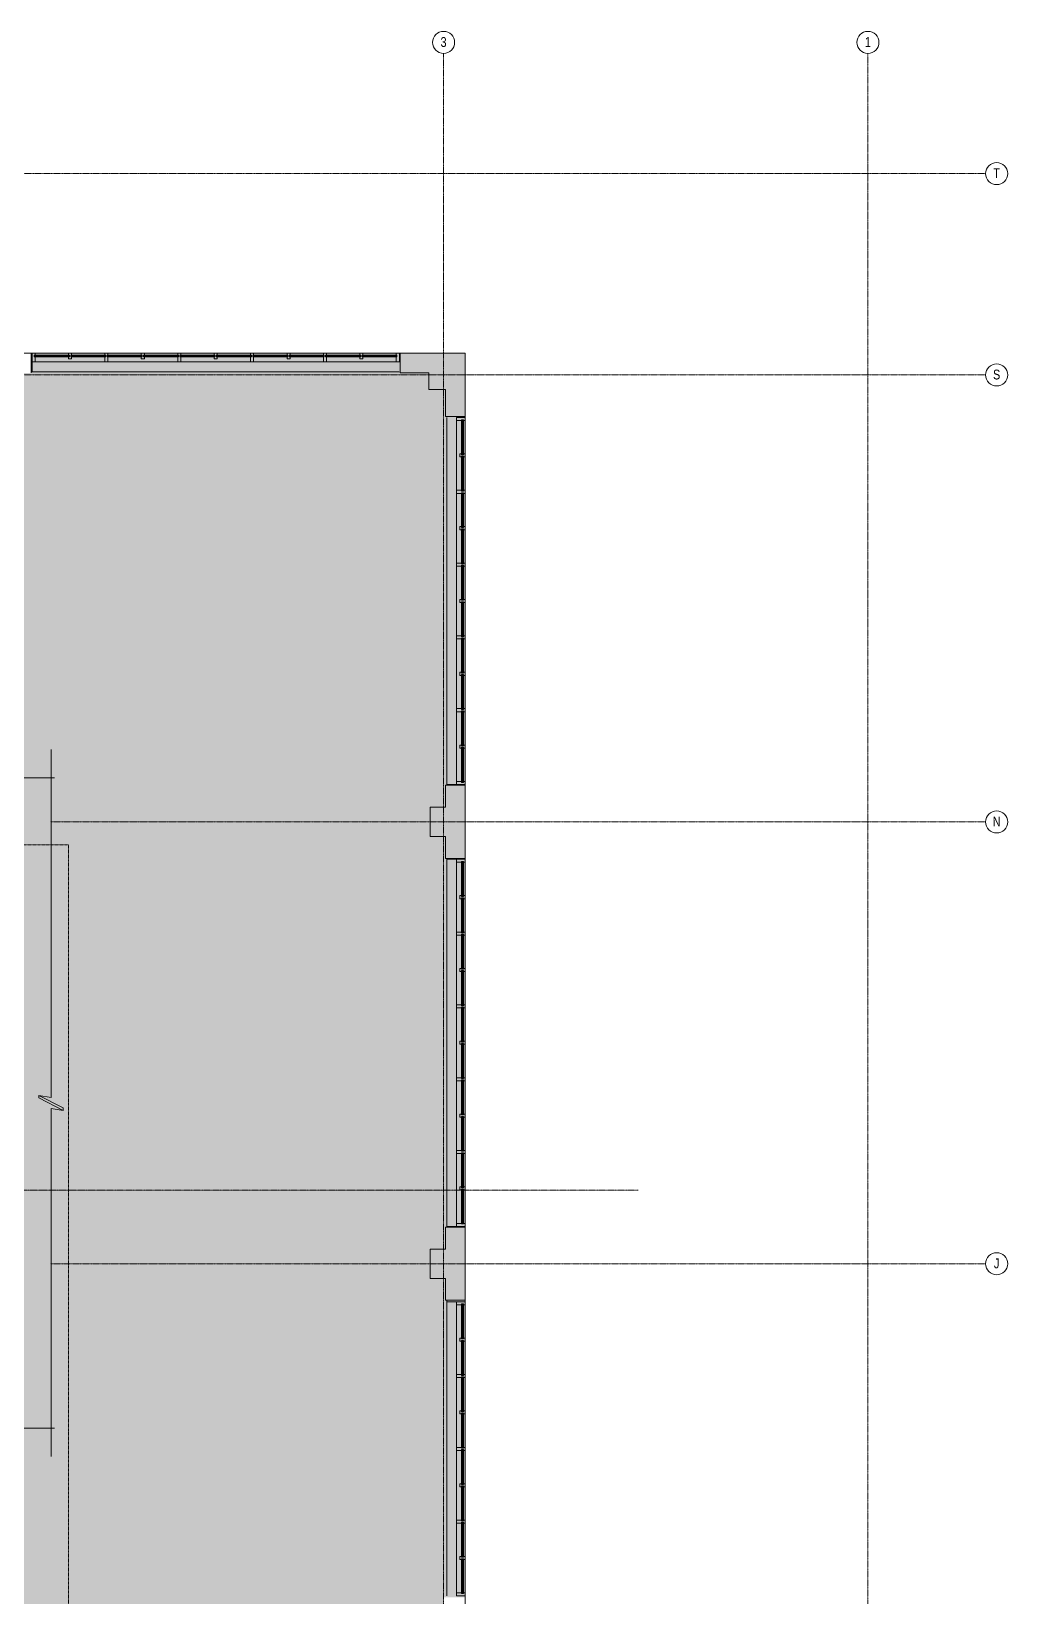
# Model space of a CAD drawing. Header units: inches. Extents: x -3744 to 107, y 238 to 2359.
# Drawn here: x -688 to 107, y 1084 to 2359 of the extents above; entities that cross this region are included whole.
import ezdxf

# ---------------------------------------------------------------- set-up
doc = ezdxf.new("R2010")
doc.units = ezdxf.units.IN
doc.header["$MEASUREMENT"] = 0
doc.linetypes.add('IMPORT-CENTER2 _2_', pattern=[1.125, 0.75, -0.125, 0.125, -0.125])
doc.linetypes.add('IMPORT-HIDDEN4 _2_', pattern=[0.09375, 0.0625, -0.03125])
for name, color, linetype, lineweight in [('A-ANNO-NOTE', 131, 'Continuous', 18), ('A-Bldg-Patt', 7, 'Continuous', 9), ('A-DETL-GENF', 92, 'Continuous', 9), ('A-DETL-THIN', 151, 'Continuous', 9), ('A-Glaz-Bldg', 7, 'Continuous', 9), ('A-Grid', 7, 'IMPORT-CENTER2 _2_', 9), ('A-Grid-Iden', 7, 'Continuous', 9), ('A-Wall-Bldg', 7, 'Continuous', 9), ('A-WALL-PATT', 111, 'Continuous', 18), ('core model_dwg', 8, 'Continuous', 9)]:
    doc.layers.add(name, color=color, linetype=linetype, lineweight=lineweight)
doc.styles.add('Arial', font='arial.ttf', dxfattribs={"width": 0.8, "height": 8})

# ---------------------------------------------------------------- blocks, each defined once
blk = doc.blocks.new('core model_dwg_1300 Eye - 5th Floor-6996771-Level 07 CONSTRUCTION')
at = {"layer": 'A-Bldg-Patt'}
for points in [[(-350.5, 2045.1), (-334.5, 2045.1), (-334.5, 2096.7), (-387.5, 2096.7), (-387.5, 2080.7), (-364.1, 2080.7), (-364.1, 2067.1), (-350.5, 2067.1)], [(-334.5, 1685.1), (-334.5, 1744.7), (-350.5, 1744.7), (-350.5, 1726.9), (-363.1, 1726.9), (-363.1, 1702.9), (-350.5, 1702.9), (-350.5, 1685.1), (-341.1, 1685.1)], [(-334.5, 1325.1), (-334.5, 1384.7), (-350.5, 1384.7), (-350.5, 1366.9), (-363.1, 1366.9), (-363.1, 1342.9), (-350.5, 1342.9), (-350.5, 1325.1), (-341.1, 1325.1)]]:
    blk.add_hatch(color=256, dxfattribs=at).paths.add_polyline_path(points, flags=0)
at = {"layer": 'A-Glaz-Bldg'}
for p, q in [((-388.2, 2096.7), (-687.3, 2096.7)), ((-685.5, 2094.8), (-656.9, 2094.8)), ((-685.5, 2094.1), (-656.9, 2094.1)), ((-627.2, 2094.8), (-655.8, 2094.8)), ((-627.2, 2094.1), (-655.8, 2094.1)), ((-626.2, 2094.8), (-597.6, 2094.8)), ((-626.2, 2094.1), (-597.6, 2094.1)), ((-567.9, 2094.8), (-596.5, 2094.8)), ((-567.9, 2094.1), (-596.5, 2094.1)), ((-538.3, 2094.8), (-566.8, 2094.8)), ((-538.3, 2094.1), (-566.8, 2094.1)), ((-508.6, 2094.8), (-537.2, 2094.8)), ((-508.6, 2094.1), (-537.2, 2094.1)), ((-479, 2094.8), (-507.6, 2094.8)), ((-479, 2094.1), (-507.6, 2094.1)), ((-449.5, 2094.8), (-477.8, 2094.8)), ((-449.5, 2094.1), (-477.8, 2094.1)), ((-419.6, 2094.8), (-448.2, 2094.8)), ((-419.6, 2094.1), (-448.2, 2094.1)), ((-390.1, 2094.8), (-418.5, 2094.8)), ((-390.1, 2094.1), (-418.5, 2094.1)), ((-388.2, 2081.7), (-687.3, 2081.7)), ((-390.6, 2089.7), (-684.8, 2089.7)), ((-349.5, 2044.5), (-349.5, 1745.3)), ((-341.5, 2042), (-341.5, 1747.8)), ((-337.1, 2042.5), (-337.1, 2014.1)), ((-336.3, 2042.5), (-336.3, 2014.1)), ((-334.5, 2044.5), (-334.5, 1745.3)), ((-337.1, 2013), (-337.1, 1984.4)), ((-336.3, 2013), (-336.3, 1984.4)), ((-337.1, 1983.1), (-337.1, 1954.8)), ((-336.3, 1983.1), (-336.3, 1954.8)), ((-337.1, 1953.7), (-337.1, 1925.1)), ((-336.3, 1953.7), (-336.3, 1925.1)), ((-337.1, 1924.1), (-337.1, 1895.5)), ((-336.3, 1924.1), (-336.3, 1895.5)), ((-337.1, 1894.3), (-337.1, 1865.8)), ((-336.3, 1894.3), (-336.3, 1865.8)), ((-337.1, 1864.7), (-337.1, 1836.1)), ((-336.3, 1864.7), (-336.3, 1836.1)), ((-337.1, 1806.4), (-337.1, 1835)), ((-336.3, 1806.4), (-336.3, 1835)), ((-337.1, 1805.4), (-337.1, 1776.8)), ((-336.3, 1805.4), (-336.3, 1776.8)), ((-337.1, 1747.1), (-337.1, 1775.7)), ((-336.3, 1747.1), (-336.3, 1775.7)), ((-349.5, 1385.3), (-349.5, 1684.5)), ((-334.5, 1385.3), (-334.5, 1684.5)), ((-341.5, 1387.8), (-341.5, 1682)), ((-337.1, 1682.7), (-337.1, 1654.1)), ((-336.3, 1682.7), (-336.3, 1654.1)), ((-337.1, 1624.4), (-337.1, 1653)), ((-336.3, 1624.4), (-336.3, 1653)), ((-337.1, 1623.4), (-337.1, 1594.8)), ((-336.3, 1623.4), (-336.3, 1594.8)), ((-337.1, 1565.1), (-337.1, 1593.7)), ((-336.3, 1565.1), (-336.3, 1593.7)), ((-337.1, 1535.5), (-337.1, 1564)), ((-336.3, 1535.5), (-336.3, 1564)), ((-337.1, 1505.7), (-337.1, 1534.3)), ((-336.3, 1505.7), (-336.3, 1534.3)), ((-337.1, 1476.1), (-337.1, 1504.7)), ((-336.3, 1476.1), (-336.3, 1504.7)), ((-337.1, 1446.7), (-337.1, 1475)), ((-336.3, 1446.7), (-336.3, 1475)), ((-337.1, 1416.8), (-337.1, 1445.4)), ((-336.3, 1416.8), (-336.3, 1445.4)), ((-337.1, 1387.3), (-337.1, 1415.7)), ((-336.3, 1387.3), (-336.3, 1415.7)), ((-349.5, 1084.2), (-349.5, 1324)), ((-341.5, 1086.7), (-341.5, 1321.5)), ((-337.1, 1322.2), (-337.1, 1293.6)), ((-336.3, 1322.2), (-336.3, 1293.6)), ((-334.5, 1084.2), (-334.5, 1324)), ((-337.1, 1263.9), (-337.1, 1292.5)), ((-336.3, 1263.9), (-336.3, 1292.5)), ((-337.1, 1234.3), (-337.1, 1262.8)), ((-336.3, 1234.3), (-336.3, 1262.8)), ((-337.1, 1204.6), (-337.1, 1233.2)), ((-336.3, 1204.6), (-336.3, 1233.2)), ((-337.1, 1175), (-337.1, 1203.6)), ((-336.3, 1175), (-336.3, 1203.6)), ((-337.1, 1145.5), (-337.1, 1173.9)), ((-336.3, 1145.5), (-336.3, 1173.9)), ((-337.1, 1115.7), (-337.1, 1144.3)), ((-336.3, 1115.7), (-336.3, 1144.3)), ((-337.1, 1086.2), (-337.1, 1114.5)), ((-336.3, 1086.2), (-336.3, 1114.5))]:
    blk.add_line(p, q, dxfattribs=at)
at = {"layer": 'A-Glaz-Bldg', "flags": 128}
for points in [[(-684.8, 2096.7), (-687.3, 2096.7), (-687.3, 2089.7), (-684.8, 2089.7), (-684.8, 2093.7)], [(-656.9, 2095.2), (-685.5, 2095.2), (-685.5, 2093.7), (-656.9, 2093.7)], [(-390.6, 2096.7), (-684.8, 2096.7), (-684.8, 2095.2)], [(-655.1, 2093.7), (-655.8, 2093.7), (-655.8, 2095.2), (-655.1, 2095.2), (-655.1, 2096.7), (-657.6, 2096.7), (-657.6, 2095.2), (-656.9, 2095.2), (-656.9, 2093.7), (-657.6, 2093.7), (-657.6, 2092.3), (-655.1, 2092.3), (-655.1, 2093.7)], [(-655.8, 2095.2), (-627.2, 2095.2), (-627.2, 2093.7), (-655.8, 2093.7)], [(-628, 2093.7), (-628, 2089.7), (-625.5, 2089.7), (-625.5, 2093.7), (-626.1, 2093.7), (-626.1, 2095.2), (-625.5, 2095.2), (-625.5, 2096.7), (-628, 2096.7), (-628, 2095.2)], [(-597.6, 2095.2), (-626.2, 2095.2), (-626.2, 2093.7), (-597.6, 2093.7)], [(-595.8, 2093.7), (-595.8, 2092.3), (-598.3, 2092.3), (-598.3, 2093.7), (-597.6, 2093.7), (-597.6, 2095.2), (-598.3, 2095.2), (-598.3, 2096.7), (-595.8, 2096.7), (-595.8, 2095.2), (-596.5, 2095.2), (-596.5, 2093.7), (-595.7, 2093.7)], [(-596.5, 2095.2), (-567.9, 2095.2), (-567.9, 2093.7), (-596.5, 2093.7)], [(-568.6, 2093.7), (-568.6, 2089.7), (-566.1, 2089.7), (-566.1, 2093.7), (-566.8, 2093.7), (-566.8, 2095.2), (-566.1, 2095.2), (-566.1, 2096.7), (-568.6, 2096.7), (-568.6, 2095.2)], [(-566.8, 2095.2), (-538.3, 2095.2), (-538.3, 2093.7), (-566.8, 2093.7)], [(-539, 2093.7), (-538.3, 2093.7), (-538.3, 2095.2), (-539, 2095.2), (-539, 2096.7), (-536.5, 2096.7), (-536.5, 2095.2), (-537.2, 2095.2), (-537.2, 2093.7), (-536.4, 2093.7)], [(-536.5, 2093.7), (-536.5, 2092.3), (-539, 2092.3), (-539, 2093.7)], [(-537.2, 2095.2), (-508.6, 2095.2), (-508.6, 2093.7), (-537.2, 2093.7)], [(-506.8, 2095.2), (-506.8, 2096.7), (-509.3, 2096.7), (-509.3, 2095.2)], [(-509.3, 2093.7), (-509.3, 2089.7), (-506.8, 2089.7), (-506.8, 2093.7)], [(-479.7, 2093.7), (-479, 2093.7), (-507.6, 2093.7), (-507.6, 2095.2), (-479, 2095.2), (-479, 2093.7)], [(-477.1, 2093.7), (-477.8, 2093.7), (-477.8, 2095.2), (-477.1, 2095.2), (-477.1, 2096.7), (-479.6, 2096.7), (-479.6, 2095.2), (-479, 2095.2)], [(-477.1, 2093.7), (-477.1, 2092.3), (-479.6, 2092.3), (-479.6, 2093.7)], [(-477.8, 2095.2), (-449.5, 2095.2), (-449.5, 2093.7), (-477.8, 2093.7)], [(-447.5, 2095.2), (-447.5, 2096.7), (-450, 2096.7), (-450, 2095.2)], [(-450, 2093.7), (-450, 2089.7), (-447.5, 2089.7), (-447.5, 2093.7)], [(-420.4, 2093.7), (-419.6, 2093.7), (-448.2, 2093.7), (-448.2, 2095.2), (-419.6, 2095.2), (-419.6, 2093.7)], [(-417.8, 2093.7), (-418.5, 2093.7), (-418.5, 2095.2), (-417.8, 2095.2), (-417.8, 2096.7), (-420.3, 2096.7), (-420.3, 2095.2), (-419.6, 2095.2)], [(-417.8, 2093.7), (-417.8, 2092.3), (-420.3, 2092.3), (-420.3, 2093.7)], [(-418.5, 2095.2), (-390.1, 2095.2), (-390.1, 2093.7), (-418.5, 2093.7)], [(-390.6, 2095.2), (-390.6, 2096.7), (-388.1, 2096.7), (-388.1, 2089.7), (-390.6, 2089.7), (-390.6, 2093.7)], [(-336, 2042), (-334.5, 2042), (-334.5, 2044.5), (-341.5, 2044.5), (-341.5, 2042), (-337.5, 2042)], [(-336, 2014.1), (-336, 2042.5), (-337.5, 2042.5), (-337.5, 2014.1)], [(-334.5, 2042), (-334.5, 1747.8), (-336, 1747.8)], [(-337.5, 2014.8), (-338.9, 2014.8), (-338.9, 2012.3), (-337.5, 2012.3)], [(-337.5, 2014.8), (-337.5, 2014.1), (-336, 2014.1), (-336, 2014.8), (-334.5, 2014.8), (-334.5, 2012.3), (-336, 2012.3), (-336, 2013)], [(-337.5, 2012.3), (-337.5, 2013), (-337.5, 1984.4), (-336, 1984.4), (-336, 2013), (-337.5, 2013)], [(-337.5, 1982.6), (-341.5, 1982.6), (-341.5, 1985.1), (-337.5, 1985.1)], [(-336, 1954.8), (-336, 1983.1), (-337.5, 1983.1), (-337.5, 1954.8)], [(-336, 1985.1), (-334.5, 1985.1), (-334.5, 1982.6), (-336, 1982.6)], [(-337.5, 1955.5), (-338.9, 1955.5), (-338.9, 1953), (-337.5, 1953)], [(-337.5, 1955.5), (-337.5, 1954.8), (-336, 1954.8), (-336, 1955.5), (-334.5, 1955.5), (-334.5, 1953), (-336, 1953), (-336, 1953.7)], [(-337.5, 1952.9), (-337.5, 1953.7), (-337.5, 1925.1), (-336, 1925.1), (-336, 1953.7), (-337.5, 1953.7)], [(-337.5, 1923.3), (-341.5, 1923.3), (-341.5, 1925.8), (-337.5, 1925.8)], [(-336, 1895.5), (-336, 1924.1), (-337.5, 1924.1), (-337.5, 1895.5)], [(-336, 1925.8), (-334.5, 1925.8), (-334.5, 1923.3), (-336, 1923.3)], [(-337.5, 1896.1), (-338.9, 1896.1), (-338.9, 1893.6), (-337.5, 1893.6)], [(-337.5, 1893.6), (-337.5, 1894.3), (-336, 1894.3), (-336, 1893.6), (-334.5, 1893.6), (-334.5, 1896.1), (-336, 1896.1), (-336, 1895.5), (-337.5, 1895.5), (-337.5, 1896.2)], [(-336, 1865.8), (-336, 1894.3), (-337.5, 1894.3), (-337.5, 1865.8)], [(-337.5, 1864), (-341.5, 1864), (-341.5, 1866.5), (-337.5, 1866.5), (-337.5, 1865.8), (-336, 1865.8), (-336, 1866.5), (-334.5, 1866.5), (-334.5, 1864), (-336, 1864)], [(-336, 1836.1), (-336, 1864.7), (-337.5, 1864.7), (-337.5, 1836.1)], [(-337.5, 1836.8), (-338.9, 1836.8), (-338.9, 1834.3), (-337.5, 1834.3), (-337.5, 1835), (-336, 1835), (-336, 1834.3), (-334.5, 1834.3), (-334.5, 1836.8), (-336, 1836.8), (-336, 1836.1), (-337.5, 1836.1), (-337.5, 1836.9)], [(-336, 1835), (-336, 1806.4), (-337.5, 1806.4), (-337.5, 1835)], [(-337.5, 1804.7), (-341.5, 1804.7), (-341.5, 1807.2), (-337.5, 1807.2), (-337.5, 1806.5), (-336, 1806.5), (-336, 1807.2), (-334.5, 1807.2), (-334.5, 1804.7), (-336, 1804.7)], [(-336, 1776.8), (-336, 1805.4), (-337.5, 1805.4), (-337.5, 1776.8)], [(-337.5, 1777.5), (-338.9, 1777.5), (-338.9, 1775), (-337.5, 1775), (-337.5, 1775.7), (-336, 1775.7), (-336, 1775), (-334.5, 1775), (-334.5, 1777.5), (-336, 1777.5), (-336, 1776.8), (-337.5, 1776.8), (-337.5, 1777.5)], [(-336, 1775.7), (-336, 1747.1), (-337.5, 1747.1), (-337.5, 1775.7)], [(-334.5, 1747.8), (-334.5, 1745.3), (-341.5, 1745.3), (-341.5, 1747.8), (-337.5, 1747.8)], [(-334.5, 1682), (-334.5, 1684.5), (-341.5, 1684.5), (-341.5, 1682), (-337.5, 1682)], [(-336, 1654.1), (-336, 1682.7), (-337.5, 1682.7), (-337.5, 1654.1)], [(-334.5, 1387.8), (-334.5, 1682), (-336, 1682)], [(-337.5, 1652.3), (-337.5, 1653), (-336, 1653), (-336, 1652.3), (-334.5, 1652.3), (-334.5, 1654.8), (-336, 1654.8), (-336, 1654.1), (-337.5, 1654.1), (-337.5, 1654.8), (-338.9, 1654.8), (-338.9, 1652.3), (-337.5, 1652.3)], [(-336, 1653), (-336, 1624.4), (-337.5, 1624.4), (-337.5, 1653)], [(-337.5, 1625.1), (-341.5, 1625.1), (-341.5, 1622.6), (-337.5, 1622.6), (-337.5, 1623.3), (-336, 1623.3), (-336, 1622.6), (-334.5, 1622.6), (-334.5, 1625.1), (-336, 1625.1)], [(-336, 1594.8), (-336, 1623.4), (-337.5, 1623.4), (-337.5, 1594.8)], [(-337.5, 1593), (-338.9, 1593), (-338.9, 1595.5), (-337.5, 1595.5), (-337.5, 1594.8), (-336, 1594.8), (-336, 1595.5), (-334.5, 1595.5), (-334.5, 1593), (-336, 1593), (-336, 1593.7), (-337.5, 1593.7), (-337.5, 1592.9)], [(-336, 1593.7), (-336, 1565.1), (-337.5, 1565.1), (-337.5, 1593.7)], [(-337.5, 1565.8), (-341.5, 1565.8), (-341.5, 1563.3), (-337.5, 1563.3), (-337.5, 1564), (-336, 1564), (-336, 1563.3), (-334.5, 1563.3), (-334.5, 1565.8), (-336, 1565.8)], [(-336, 1564), (-336, 1535.5), (-337.5, 1535.5), (-337.5, 1564)], [(-337.5, 1533.7), (-338.9, 1533.7), (-338.9, 1536.2), (-337.5, 1536.2)], [(-337.5, 1536.2), (-337.5, 1535.5), (-336, 1535.5), (-336, 1536.2), (-334.5, 1536.2), (-334.5, 1533.7), (-336, 1533.7), (-336, 1534.3), (-337.5, 1534.3), (-337.5, 1533.6)], [(-336, 1534.3), (-336, 1505.7), (-337.5, 1505.7), (-337.5, 1534.3)], [(-337.5, 1506.5), (-341.5, 1506.5), (-341.5, 1504), (-337.5, 1504)], [(-336, 1504), (-334.5, 1504), (-334.5, 1506.5), (-336, 1506.5)], [(-337.5, 1476.9), (-337.5, 1476.1), (-337.5, 1504.7), (-336, 1504.7), (-336, 1476.1), (-337.5, 1476.1)], [(-337.5, 1474.3), (-338.9, 1474.3), (-338.9, 1476.8), (-337.5, 1476.8)], [(-337.5, 1474.3), (-337.5, 1475), (-336, 1475), (-336, 1474.3), (-334.5, 1474.3), (-334.5, 1476.8), (-336, 1476.8), (-336, 1476.1)], [(-336, 1475), (-336, 1446.7), (-337.5, 1446.7), (-337.5, 1475)], [(-337.5, 1447.2), (-341.5, 1447.2), (-341.5, 1444.7), (-337.5, 1444.7)], [(-337.5, 1417.5), (-337.5, 1416.8), (-337.5, 1445.4), (-336, 1445.4), (-336, 1416.8), (-337.5, 1416.8)], [(-336, 1444.7), (-334.5, 1444.7), (-334.5, 1447.2), (-336, 1447.2)], [(-337.5, 1415), (-338.9, 1415), (-338.9, 1417.5), (-337.5, 1417.5)], [(-337.5, 1414.9), (-337.5, 1415.7), (-336, 1415.7), (-336, 1415), (-334.5, 1415), (-334.5, 1417.5), (-336, 1417.5), (-336, 1416.8)], [(-336, 1415.7), (-336, 1387.3), (-337.5, 1387.3), (-337.5, 1415.7)], [(-336, 1387.8), (-334.5, 1387.8), (-334.5, 1385.3), (-341.5, 1385.3), (-341.5, 1387.8), (-337.5, 1387.8)], [(-334.5, 1321.5), (-334.5, 1324), (-341.5, 1324), (-341.5, 1321.5), (-337.5, 1321.5)], [(-336, 1293.6), (-336, 1322.2), (-337.5, 1322.2), (-337.5, 1293.6)], [(-334.5, 1086.7), (-334.5, 1321.5), (-336, 1321.5)], [(-337.5, 1291.8), (-337.5, 1292.5), (-336, 1292.5), (-336, 1291.8), (-334.5, 1291.8), (-334.5, 1294.3), (-336, 1294.3), (-336, 1293.6), (-337.5, 1293.6), (-337.5, 1294.3), (-338.9, 1294.3), (-338.9, 1291.8), (-337.5, 1291.8)], [(-336, 1292.5), (-336, 1263.9), (-337.5, 1263.9), (-337.5, 1292.5)], [(-337.5, 1264.7), (-341.5, 1264.7), (-341.5, 1262.2), (-337.5, 1262.2), (-337.5, 1262.8), (-336, 1262.8), (-336, 1262.2), (-334.5, 1262.2), (-334.5, 1264.7), (-336, 1264.7)], [(-336, 1262.8), (-336, 1234.3), (-337.5, 1234.3), (-337.5, 1262.8)], [(-337.5, 1232.5), (-338.9, 1232.5), (-338.9, 1235), (-337.5, 1235)], [(-337.5, 1235), (-337.5, 1234.3), (-336, 1234.3), (-336, 1235), (-334.5, 1235), (-334.5, 1232.5), (-336, 1232.5), (-336, 1233.2), (-337.5, 1233.2), (-337.5, 1232.5)], [(-336, 1233.2), (-336, 1204.6), (-337.5, 1204.6), (-337.5, 1233.2)], [(-337.5, 1205.3), (-341.5, 1205.3), (-341.5, 1202.8), (-337.5, 1202.8)], [(-337.5, 1175.7), (-337.5, 1175), (-337.5, 1203.6), (-336, 1203.6), (-336, 1175), (-337.5, 1175)], [(-336, 1202.8), (-334.5, 1202.8), (-334.5, 1205.3), (-336, 1205.3)], [(-337.5, 1173.2), (-338.9, 1173.2), (-338.9, 1175.7), (-337.5, 1175.7)], [(-337.5, 1173.1), (-337.5, 1173.9), (-336, 1173.9), (-336, 1173.2), (-334.5, 1173.2), (-334.5, 1175.7), (-336, 1175.7), (-336, 1175)], [(-336, 1173.9), (-336, 1145.5), (-337.5, 1145.5), (-337.5, 1173.9)], [(-337.5, 1146), (-341.5, 1146), (-341.5, 1143.5), (-337.5, 1143.5)], [(-337.5, 1116.4), (-337.5, 1115.7), (-337.5, 1144.3), (-336, 1144.3), (-336, 1115.7), (-337.5, 1115.7)], [(-336, 1143.5), (-334.5, 1143.5), (-334.5, 1146), (-336, 1146)], [(-337.5, 1113.8), (-338.9, 1113.8), (-338.9, 1116.3), (-337.5, 1116.3)], [(-337.5, 1113.8), (-337.5, 1114.5), (-336, 1114.5), (-336, 1113.8), (-334.5, 1113.8), (-334.5, 1116.3), (-336, 1116.3), (-336, 1115.7)], [(-336, 1114.5), (-336, 1086.2), (-337.5, 1086.2), (-337.5, 1114.5)], [(-336, 1086.7), (-334.5, 1086.7), (-334.5, 1084.2), (-341.5, 1084.2), (-341.5, 1086.7), (-337.5, 1086.7)]]:
    blk.add_lwpolyline(points, dxfattribs=at)
at = {"layer": 'A-Grid'}
for p, q in [((-352.1, 862.2), (-352.1, 2341)), ((-6.5, 1037.9), (-6.5, 2341)), ((89.4, 2243.1), (-3725.6, 2243.1)), ((89.4, 2079.1), (-2865.7, 2079.1)), ((89.4, 1714.9), (-672.4, 1714.9)), ((-193.7, 1414.9), (-733.7, 1414.9)), ((89.4, 1354.9), (-672.4, 1354.9))]:
    blk.add_line(p, q, dxfattribs=at)
at = {"layer": 'A-Grid-Iden'}
for centre in [(-352.1, 2350), (-6.5, 2350), (98.4, 2243.1), (98.4, 2079.1), (98.4, 1714.9), (98.4, 1354.9)]:
    blk.add_circle(centre, 9, dxfattribs=at)
at = {"layer": 'A-Wall-Bldg'}
for p, q in [((-687.9, 2096.7), (-687.9, 2080.7)), ((-334.5, 2096.7), (-334.5, 2045.1)), ((-387.5, 2080.7), (-364.1, 2080.7)), ((-364.1, 2067.1), (-350.5, 2067.1)), ((-350.5, 2045.1), (-350.5, 2067.1)), ((-350.5, 2067.1), (-350.5, 2045.1)), ((-350.5, 2045.1), (-334.5, 2045.1)), ((-334.5, 2045.1), (-350.5, 2045.1)), ((-350.5, 1744.7), (-350.5, 1726.9)), ((-350.5, 1726.9), (-363.1, 1726.9)), ((-350.5, 1702.9), (-363.1, 1702.9)), ((-334.5, 1384.7), (-350.5, 1384.7)), ((-350.5, 1384.7), (-350.5, 1366.9)), ((-334.5, 1384.7), (-334.5, 1325.1)), ((-363.1, 1366.9), (-363.1, 1342.9)), ((-363.1, 1342.9), (-350.5, 1342.9)), ((-350.5, 1342.9), (-350.5, 1325.1)), ((-350.5, 1325.1), (-334.5, 1325.1)), ((-334.5, 1325.1), (-350.5, 1325.1))]:
    blk.add_line(p, q, dxfattribs=at)
at = {"layer": 'A-Wall-Bldg', "flags": 128}
for points in [[(-687.3, 2081.7), (-687.3, 2096.7), (-687.9, 2096.7), (-687.9, 2081.7)], [(-334.5, 1745.3), (-349.5, 1745.3), (-349.5, 1744.7), (-334.5, 1744.7)], [(-349.5, 1684.5), (-334.5, 1684.5), (-334.5, 1685.1), (-349.5, 1685.1)], [(-334.5, 1385.3), (-349.5, 1385.3), (-349.5, 1384.7), (-334.5, 1384.7)], [(-349.5, 1324), (-334.5, 1324), (-334.5, 1325.1), (-349.5, 1325.1)]]:
    blk.add_lwpolyline(points, close=True, dxfattribs=at)
for points in [[(-387.5, 2080.7), (-387.5, 2096.7), (-334.5, 2096.7), (-334.5, 2045.1)], [(-334.5, 2096.7), (-387.5, 2096.7), (-387.5, 2080.7), (-364.1, 2080.7), (-364.1, 2067.1)], [(-350.5, 2067.1), (-364.1, 2067.1), (-364.1, 2080.7)], [(-334.5, 1744.7), (-350.5, 1744.7), (-350.5, 1726.9), (-363.1, 1726.9), (-363.1, 1702.9)], [(-350.5, 1744.7), (-334.5, 1744.7), (-334.5, 1685.1), (-350.5, 1685.1)], [(-350.5, 1702.9), (-350.5, 1685.1), (-334.5, 1685.1), (-334.5, 1744.7)], [(-350.5, 1685.1), (-350.5, 1702.9), (-363.1, 1702.9), (-363.1, 1726.9)], [(-363.1, 1366.9), (-350.5, 1366.9), (-350.5, 1384.7)], [(-350.5, 1384.7), (-334.5, 1384.7), (-334.5, 1325.1)], [(-350.5, 1366.9), (-363.1, 1366.9), (-363.1, 1342.9)], [(-350.5, 1325.1), (-350.5, 1342.9), (-363.1, 1342.9)]]:
    blk.add_lwpolyline(points, dxfattribs=at)
at = {"layer": 'A-Wall-Bldg', "linetype": 'IMPORT-HIDDEN4 _2_', "flags": 128}
blk.add_lwpolyline([(-717.7, 1012.9), (-657.7, 1012.9), (-657.7, 1696.1), (-715, 1696.1)], dxfattribs=at)
at = {"layer": 'A-WALL-PATT', "color": 7, "lineweight": 9}
for p, q in [((-687.9, 2081.7), (-687.9, 2096.7)), ((-687.3, 2096.7), (-687.3, 2081.7)), ((-349.5, 1745.3), (-334.5, 1745.3)), ((-334.5, 1744.7), (-349.5, 1744.7)), ((-349.5, 1685.1), (-334.5, 1685.1)), ((-334.5, 1684.5), (-349.5, 1684.5)), ((-349.5, 1385.3), (-334.5, 1385.3)), ((-334.5, 1384.7), (-349.5, 1384.7)), ((-349.5, 1325.1), (-334.5, 1325.1)), ((-334.5, 1324), (-349.5, 1324))]:
    blk.add_line(p, q, dxfattribs=at)
at = {"layer": 'A-Grid-Iden', "char_height": 8, "attachment_point": 2, "line_spacing_factor": 0.941778, "style": 'Arial'}
for s, insert, width in [('3', (-352.1, 2354.3), 5.876), ('1', (-6.5, 2354.3), 5.876), ('T', (98.4, 2247.4), 6.464), ('S', (98.4, 2083.4), 7.052), ('N', (98.4, 1719.2), 7.639), ('J', (98.4, 1359.2), 5.289)]:
    blk.add_mtext(s, dxfattribs=dict(at, insert=insert, width=width))
blk = doc.blocks.new('core model_dwg-6996768-Level 07 CONSTRUCTION')
blk.add_blockref('core model_dwg_1300 Eye - 5th Floor-6996771-Level 07 CONSTRUCTION', (0, 0))
blk = doc.blocks.new('IA Break Line - IA Break Line-7116238-Level 07 CONSTRUCTION')
at = {"layer": 'A-ANNO-NOTE', "lineweight": 9}
blk.add_hatch(color=256, dxfattribs=at).paths.add_polyline_path([(-0.095, -0.156), (0.064, 0.156), (0.095, 0.156), (-0.064, -0.156)], flags=0)
for p, q in [((-0.071, 0), (-3.5, 0)), ((-0.071, 0), (-3.5, 0)), ((0.064, 0.156), (-0.095, -0.156)), ((-0.095, -0.156), (-0.071, 0)), ((-0.095, -0.156), (-0.071, 0)), ((0.095, 0.156), (-0.064, -0.156)), ((-0.064, -0.156), (0.095, 0.156)), ((0.095, 0.156), (0.064, 0.156)), ((0.071, 0), (0.095, 0.156)), ((0.071, 0), (0.095, 0.156)), ((3.5, 0), (0.071, 0)), ((3.5, 0), (0.071, 0)), ((-0.064, -0.156), (-0.095, -0.156)), ((-0.095, -0.156), (-0.064, -0.156))]:
    blk.add_line(p, q, dxfattribs=at)
blk = doc.blocks.new('IA Break Line - IA Break Line-7116237-Level 07 CONSTRUCTION')
at = {"layer": 'A-ANNO-NOTE', "lineweight": 9}
blk.add_hatch(color=256, dxfattribs=at).paths.add_polyline_path([(-0.095, -0.156), (0.064, 0.156), (0.095, 0.156), (-0.064, -0.156)], flags=0)
for p, q in [((-0.071, 0), (-4.5, 0)), ((-0.071, 0), (-4.5, 0)), ((0.064, 0.156), (-0.095, -0.156)), ((-0.095, -0.156), (-0.071, 0)), ((-0.095, -0.156), (-0.071, 0)), ((0.095, 0.156), (-0.064, -0.156)), ((-0.064, -0.156), (0.095, 0.156)), ((0.095, 0.156), (0.064, 0.156)), ((0.071, 0), (0.095, 0.156)), ((0.071, 0), (0.095, 0.156)), ((4.5, 0), (0.071, 0)), ((4.5, 0), (0.071, 0)), ((-0.064, -0.156), (-0.095, -0.156)), ((-0.095, -0.156), (-0.064, -0.156))]:
    blk.add_line(p, q, dxfattribs=at)

msp = doc.modelspace()

# ---------------------------------------------------------------- hatches: boundary and pattern name
at = {"layer": 'A-DETL-GENF'}
h = msp.add_hatch(color=9, dxfattribs=at)
h.paths.add_polyline_path([(17.53, 364.9), (17.53, 682.08), (1.53, 682.08), (1.53, 699.9), (-11.09, 699.9), (-11.09, 723.9), (1.53, 723.9), (1.53, 741.71), (17.53, 741.71), (17.53, 1043.71), (-295.09, 1043.71), (-295.09, 1026.58), (-295.24, 1026.23), (-295.59, 1026.08), (-336.59, 1026.08), (-336.59, 1010.58), (-367.41, 1010.58), (-367.41, 1041.58), (-352.09, 1041.58), (-352.09, 1083.08), (-334.47, 1083.08), (-334.47, 1325.08), (-350.47, 1325.08), (-350.47, 1342.9), (-363.09, 1342.9), (-363.09, 1366.9), (-350.47, 1366.9), (-350.47, 1384.71), (-334.47, 1384.71), (-334.47, 1685.08), (-350.47, 1685.08), (-350.47, 1702.9), (-363.09, 1702.9), (-363.09, 1726.9), (-350.47, 1726.9), (-350.47, 1744.71), (-334.47, 1744.71), (-334.47, 2045.08), (-350.47, 2045.08), (-350.47, 2067.08), (-364.09, 2067.08), (-364.09, 2080.71), (-387.53, 2080.71), (-387.53, 2096.71), (-687.9, 2096.71), (-687.9, 2080.71), (-705.72, 2080.71), (-705.72, 2068.08), (-729.72, 2068.08), (-729.72, 2080.71), (-747.53, 2080.71), (-747.53, 2096.71), (-1047.9, 2096.71), (-1047.9, 2080.71), (-1065.72, 2080.71), (-1065.72, 2068.08), (-1089.72, 2068.08), (-1089.72, 2080.71), (-1107.53, 2080.71), (-1107.53, 2096.71), (-1414.47, 2096.71), (-1414.47, 2080.71), (-1437.9, 2080.71), (-1437.9, 2061.08), (-1467.53, 2061.08), (-1467.53, 1854.9), (-2127.9, 1854.9), (-2127.9, 2061.08), (-2157.53, 2061.08), (-2157.53, 2080.71), (-2180.97, 2080.71), (-2180.97, 2096.71), (-2487.9, 2096.71), (-2487.9, 2080.71), (-2505.72, 2080.71), (-2505.72, 2068.08), (-2529.72, 2068.08), (-2529.72, 2080.71), (-2547.53, 2080.71), (-2547.53, 2096.71), (-2860.09, 2096.71), (-2860.09, 2260.21), (-3613.29, 2260.21), (-3613.29, 1886.27), (-3565.29, 1886.27), (-3565.29, 1702.15), (-3538.29, 1702.15), (-3538.29, 1641.65), (-3565.29, 1641.65), (-3565.29, 1462.15), (-3538.29, 1462.15), (-3538.29, 1401.65), (-3565.29, 1401.65), (-3565.29, 1222.15), (-3538.29, 1222.15), (-3538.29, 1161.65), (-3565.29, 1161.65), (-3565.29, 982.15), (-3538.29, 982.15), (-3538.29, 921.65), (-3565.29, 921.65), (-3565.29, 737.52), (-3613.29, 737.52), (-3613.29, 364.9), (-3212.09, 364.9), (-3212.09, 412.9), (-3027.97, 412.9), (-3027.97, 439.9), (-2967.47, 439.9), (-2967.47, 412.9), (-2787.97, 412.9), (-2787.97, 439.9), (-2727.47, 439.9), (-2727.47, 412.9), (-2547.97, 412.9), (-2547.97, 439.9), (-2487.47, 439.9), (-2487.47, 412.9), (-2307.97, 412.9), (-2307.97, 439.9), (-2247.47, 439.9), (-2247.47, 412.9), (-2067.97, 412.9), (-2067.97, 439.9), (-2007.47, 439.9), (-2007.47, 412.9), (-1827.97, 412.9), (-1827.97, 439.9), (-1767.47, 439.9), (-1767.47, 412.9), (-1587.97, 412.9), (-1587.97, 439.9), (-1527.47, 439.9), (-1527.47, 412.9), (-1347.97, 412.9), (-1347.97, 439.9), (-1287.47, 439.9), (-1287.47, 412.9), (-1107.97, 412.9), (-1107.97, 439.9), (-1047.47, 439.9), (-1047.47, 412.9), (-867.97, 412.9), (-867.97, 439.9), (-807.47, 439.9), (-807.47, 412.9), (-627.97, 412.9), (-627.97, 439.9), (-567.47, 439.9), (-567.47, 412.9), (-383.34, 412.9), (-383.34, 364.9), (13.03, 364.9)], flags=0)
h.paths.add_polyline_path([(-3608.77, 369.4), (-3608.77, 393.4), (-3584.77, 393.4), (-3584.77, 369.4)], flags=0)
h.paths.add_polyline_path([(-10.97, 376.27), (-10.97, 400.27), (13.03, 400.27), (13.03, 376.27)], flags=0)
h.paths.add_polyline_path([(-345.72, 378.52), (-369.72, 378.52), (-369.72, 429.9), (-345.72, 429.9), (-345.72, 400.27)], flags=0)
h.paths.add_polyline_path([(-3249.72, 378.52), (-3249.72, 429.9), (-3225.72, 429.9), (-3225.72, 378.52)], flags=0)
h.paths.add_polyline_path([(-3565.29, 699.9), (-3599.66, 699.9), (-3599.66, 723.9), (-3548.29, 723.9), (-3548.29, 699.9)], flags=0)
h.paths.add_polyline_path([(-369.72, 778.9), (-369.72, 802.9), (-345.72, 802.9), (-345.72, 778.9), (-354.98, 778.9)], flags=0)
h.paths.add_polyline_path([(-741.72, 778.9), (-741.72, 802.9), (-717.72, 802.9), (-717.72, 778.9)], flags=0)
h.paths.add_polyline_path([(-1069.72, 778.9), (-1077.72, 778.9), (-1077.72, 802.9), (-1053.72, 802.9), (-1053.72, 778.9)], flags=0)
h.paths.add_polyline_path([(-1297.72, 778.9), (-1321.72, 778.9), (-1321.72, 802.9), (-1297.72, 802.9)], flags=0)
h.paths.add_polyline_path([(-1569.72, 778.9), (-1569.72, 802.9), (-1545.72, 802.9), (-1545.72, 778.9)], flags=0)
h.paths.add_polyline_path([(-1785.72, 778.9), (-1809.72, 778.9), (-1809.72, 802.9), (-1785.72, 802.9)], flags=0)
h.paths.add_polyline_path([(-2025.72, 778.9), (-2049.72, 778.9), (-2049.72, 802.9), (-2025.72, 802.9)], flags=0)
h.paths.add_polyline_path([(-2297.72, 778.9), (-2297.72, 802.9), (-2273.72, 802.9), (-2273.72, 778.9)], flags=0)
h.paths.add_polyline_path([(-2541.72, 778.9), (-2541.72, 802.9), (-2517.72, 802.9), (-2517.72, 778.9), (-2529.72, 778.9)], flags=0)
h.paths.add_polyline_path([(-2853.72, 778.9), (-2877.72, 778.9), (-2877.72, 802.9), (-2853.72, 802.9)], flags=0)
h.paths.add_polyline_path([(-3187.97, 778.9), (-3211.97, 778.9), (-3211.97, 802.9), (-3187.97, 802.9)], flags=0)
h.paths.add_polyline_path([(-2736.22, 941.4), (-2877.72, 941.4), (-2877.72, 1015.27), (-2878.47, 1015.27), (-2878.47, 1016.77), (-2876.97, 1016.77), (-2876.97, 1017.27), (-2875.47, 1017.27), (-2875.47, 1016.77), (-2873.47, 1016.77), (-2873.47, 1015.27), (-2874.22, 1015.27), (-2874.22, 1012.9), (-2850.22, 1012.9), (-2850.22, 988.9), (-2874.22, 988.9), (-2874.22, 944.9), (-2748.22, 944.9), (-2748.22, 1072.9), (-2874.22, 1072.9), (-2874.22, 1054.52), (-2873.47, 1054.52), (-2873.47, 1053.02), (-2875.47, 1053.02), (-2875.47, 1052.52), (-2876.97, 1052.52), (-2876.97, 1053.02), (-2878.47, 1053.02), (-2878.47, 1054.52), (-2877.72, 1054.52), (-2877.72, 1080.9), (-2517.72, 1080.9), (-2517.72, 941.4), (-2541.72, 941.4)], flags=0)
h.paths.add_polyline_path([(-2732.38, 944.9), (-2529.72, 944.9), (-2529.72, 967.9), (-2532.47, 967.9), (-2532.47, 972.4), (-2735.97, 972.4), (-2735.97, 945.15), (-2736.22, 945.15), (-2736.22, 944.9)], flags=0)
h.paths.add_polyline_path([(-859.47, 945.15), (-859.47, 981.15), (-847.22, 981.15), (-847.22, 945.15), (-850.72, 945.15)], flags=0)
h.paths.add_polyline_path([(-1062.97, 967.9), (-1075.22, 967.9), (-1075.22, 1003.9), (-1062.97, 1003.9)], flags=0)
h.paths.add_polyline_path([(-2735.97, 975.9), (-2532.47, 975.9), (-2532.47, 1003.9), (-2529.72, 1003.9), (-2529.72, 1042.4), (-2532.47, 1042.4), (-2532.47, 1072.9), (-2735.97, 1072.9), (-2735.97, 1036.9), (-2736.22, 1036.9), (-2736.22, 981.15), (-2735.97, 981.15), (-2735.97, 976.54)], flags=0)
h.paths.add_polyline_path([(-745.22, 988.9), (-745.22, 1012.9), (-721.22, 1012.9), (-721.22, 988.9), (-741.72, 988.9)], flags=0)
h.paths.add_polyline_path([(-1321.72, 1012.9), (-1321.72, 1036.9), (-1297.72, 1036.9), (-1297.72, 1012.9)], flags=0)
h.paths.add_polyline_path([(-10.97, 1013.9), (-10.97, 1037.9), (13.03, 1037.9), (13.03, 1013.9), (-1.41, 1013.9)], flags=0)
h.paths.add_polyline_path([(-1545.72, 1018.9), (-1569.72, 1018.9), (-1569.72, 1042.9), (-1545.72, 1042.9), (-1545.72, 1036.9)], flags=0)
h.paths.add_polyline_path([(-3187.97, 1018.9), (-3211.97, 1018.9), (-3211.97, 1042.9), (-3187.97, 1042.9)], flags=0)
h.paths.add_polyline_path([(-1809.72, 1018.9), (-1809.72, 1042.9), (-1785.72, 1042.9), (-1785.72, 1018.9)], flags=0)
h.paths.add_polyline_path([(-2025.72, 1018.9), (-2049.72, 1018.9), (-2049.72, 1042.9), (-2025.72, 1042.9)], flags=0)
h.paths.add_polyline_path([(-2265.72, 1018.9), (-2289.72, 1018.9), (-2289.72, 1042.9), (-2265.72, 1042.9)], flags=0)
h.paths.add_polyline_path([(-859.47, 1036.9), (-859.47, 1072.9), (-847.22, 1072.9), (-847.22, 1036.9), (-850.72, 1036.9)], flags=0)
h.paths.add_polyline_path([(-1075.22, 1042.4), (-1075.22, 1078.4), (-1062.97, 1078.4), (-1062.97, 1042.4), (-1069.72, 1042.4)], flags=0)
h.paths.add_polyline_path([(-847.22, 1220.9), (-1077.72, 1220.9), (-1077.72, 1353.94), (-1078.47, 1353.94), (-1078.47, 1355.44), (-1076.97, 1355.44), (-1076.97, 1355.94), (-1075.47, 1355.94), (-1075.47, 1355.44), (-1068.97, 1355.44), (-1068.97, 1353.94), (-1069.72, 1353.94), (-1069.72, 1325.9), (-987.72, 1325.9), (-987.72, 1403.82), (-994.28, 1403.82), (-994.28, 1403.07), (-995.78, 1403.07), (-995.78, 1404.57), (-996.28, 1404.57), (-996.28, 1406.57), (-995.78, 1406.57), (-995.78, 1408.07), (-994.28, 1408.07), (-994.28, 1407.32), (-987.72, 1407.32), (-987.72, 1429.9), (-1051.22, 1429.9), (-1051.22, 1407.32), (-1045.65, 1407.32), (-1045.65, 1408.07), (-1044.15, 1408.07), (-1044.15, 1406.57), (-1043.65, 1406.57), (-1043.65, 1404.57), (-1044.15, 1404.57), (-1044.15, 1403.07), (-1045.65, 1403.07), (-1045.65, 1403.82), (-1069.72, 1403.82), (-1069.72, 1393.19), (-1068.97, 1393.19), (-1068.97, 1391.69), (-1075.47, 1391.69), (-1075.47, 1391.19), (-1076.97, 1391.19), (-1076.97, 1391.69), (-1078.47, 1391.69), (-1078.47, 1393.19), (-1077.72, 1393.19), (-1077.72, 1478.27), (-1078.47, 1478.27), (-1078.47, 1479.77), (-1071.97, 1479.77), (-1071.97, 1480.27), (-1070.47, 1480.27), (-1070.47, 1479.77), (-1068.97, 1479.77), (-1068.97, 1478.27), (-1069.72, 1478.27), (-1069.72, 1433.4), (-901.83, 1433.4), (-901.83, 1525.4), (-905.97, 1525.4), (-905.97, 1560.13), (-901.83, 1560.13), (-901.83, 1561.47), (-955.2, 1561.47), (-955.2, 1525.4), (-958.7, 1525.4), (-958.7, 1561.47), (-989.8, 1561.47), (-989.8, 1525.4), (-993.3, 1525.4), (-993.3, 1561.47), (-1069.72, 1561.47), (-1069.72, 1560.13), (-1062.97, 1560.13), (-1062.97, 1525.4), (-1069.72, 1525.4), (-1069.72, 1517.52), (-1068.97, 1517.52), (-1068.97, 1516.02), (-1070.47, 1516.02), (-1070.47, 1515.52), (-1071.97, 1515.52), (-1071.97, 1516.02), (-1078.47, 1516.02), (-1078.47, 1517.52), (-1077.72, 1517.52), (-1077.72, 1577.4), (-1078.08, 1577.4), (-1078.08, 1708.15), (-1077.72, 1708.15), (-1077.72, 1762.15), (-1069.72, 1762.15), (-1069.72, 1744.15), (-1062.97, 1744.15), (-1062.97, 1708.15), (-732.47, 1708.15), (-732.47, 1744.15), (-720.22, 1744.15), (-720.22, 1708.15), (-717.72, 1708.15), (-717.72, 1696.15), (-714.97, 1696.15), (-714.97, 1692.27), (-714.22, 1692.27), (-714.22, 1690.77), (-717.72, 1690.77), (-717.72, 1654.52), (-714.22, 1654.52), (-714.22, 1653.02), (-714.97, 1653.02), (-714.97, 1613.77), (-714.22, 1613.77), (-714.22, 1612.27), (-717.72, 1612.27), (-717.72, 1576.02), (-714.22, 1576.02), (-714.22, 1574.52), (-714.97, 1574.52), (-714.97, 1536.9), (-717.72, 1536.9), (-717.72, 1429.9), (-733.72, 1429.9), (-733.72, 1387.9), (-717.72, 1387.9), (-717.72, 1380.77), (-716.97, 1380.77), (-716.97, 1379.77), (-717.22, 1379.65), (-716.97, 1379.27), (-717.63, 1379.27), (-717.72, 1379.4), (-721.22, 1379.4), (-721.3, 1379.27), (-721.97, 1379.27), (-721.72, 1379.65), (-721.97, 1379.77), (-721.97, 1380.77), (-721.22, 1380.77), (-721.22, 1384.4), (-752.72, 1384.4), (-752.72, 1348.4), (-721.22, 1348.4), (-721.22, 1352.9), (-717.72, 1352.9), (-717.72, 1272.52), (-716.97, 1272.52), (-716.97, 1271.02), (-718.97, 1271.02), (-718.97, 1270.52), (-720.47, 1270.52), (-720.47, 1271.02), (-721.97, 1271.02), (-721.97, 1272.52), (-721.22, 1272.52), (-721.22, 1275.15), (-756.22, 1275.15), (-756.22, 1420.4), (-847.22, 1420.4), (-847.22, 1228.9), (-721.22, 1228.9), (-721.22, 1233.27), (-721.97, 1233.27), (-721.97, 1234.77), (-720.47, 1234.77), (-720.47, 1235.27), (-718.97, 1235.27), (-718.97, 1234.77), (-716.97, 1234.77), (-716.97, 1233.27), (-717.72, 1233.27), (-717.72, 1220.9), (-795.28, 1220.9)], flags=0)
h.paths.add_polyline_path([(-2529.72, 1220.9), (-2877.72, 1220.9), (-2877.72, 1234.27), (-2878.47, 1234.27), (-2878.47, 1235.77), (-2876.47, 1235.77), (-2876.47, 1236.27), (-2874.97, 1236.27), (-2874.97, 1235.77), (-2873.47, 1235.77), (-2873.47, 1234.27), (-2874.22, 1234.27), (-2874.22, 1228.9), (-2748.22, 1228.9), (-2748.22, 1419.9), (-2839.22, 1419.9), (-2839.22, 1275.15), (-2874.22, 1275.15), (-2874.22, 1273.52), (-2873.47, 1273.52), (-2873.47, 1272.02), (-2874.97, 1272.02), (-2874.97, 1271.52), (-2876.47, 1271.52), (-2876.47, 1272.02), (-2878.47, 1272.02), (-2878.47, 1273.52), (-2877.72, 1273.52), (-2877.72, 1352.77), (-2878.47, 1352.77), (-2878.47, 1354.27), (-2876.97, 1354.27), (-2876.97, 1354.77), (-2875.47, 1354.77), (-2875.47, 1354.27), (-2873.47, 1354.27), (-2873.47, 1352.77), (-2874.22, 1352.77), (-2874.22, 1348.4), (-2842.72, 1348.4), (-2842.72, 1384.4), (-2874.22, 1384.4), (-2874.22, 1380.02), (-2873.47, 1380.02), (-2873.47, 1378.52), (-2875.47, 1378.52), (-2875.47, 1378.02), (-2876.97, 1378.02), (-2876.97, 1378.52), (-2878.47, 1378.52), (-2878.47, 1380.02), (-2877.72, 1380.02), (-2877.72, 1387.9), (-2842.72, 1387.9), (-2842.72, 1405.9), (-2853.29, 1405.9), (-2853.29, 1423.9), (-2842.72, 1423.9), (-2842.72, 1429.9), (-2877.72, 1429.9), (-2877.72, 1573.27), (-2878.47, 1573.27), (-2878.47, 1574.77), (-2877.72, 1574.77), (-2877.72, 1611.02), (-2878.47, 1611.02), (-2878.47, 1612.52), (-2877.72, 1612.52), (-2877.72, 1652.52), (-2878.47, 1652.52), (-2878.47, 1654.02), (-2877.72, 1654.02), (-2877.72, 1690.27), (-2878.47, 1690.27), (-2878.47, 1691.77), (-2877.72, 1691.77), (-2877.72, 1788.15), (-2517.72, 1788.15), (-2517.72, 1517.52), (-2516.97, 1517.52), (-2516.97, 1516.02), (-2523.47, 1516.02), (-2523.47, 1515.52), (-2524.97, 1515.52), (-2524.97, 1516.02), (-2526.47, 1516.02), (-2526.47, 1517.52), (-2525.72, 1517.52), (-2525.72, 1521.9), (-2693.6, 1521.9), (-2693.6, 1433.4), (-2537.85, 1433.4), (-2537.85, 1473.9), (-2525.72, 1473.9), (-2525.72, 1478.27), (-2526.47, 1478.27), (-2526.47, 1479.77), (-2524.97, 1479.77), (-2524.97, 1480.27), (-2523.47, 1480.27), (-2523.47, 1479.77), (-2516.97, 1479.77), (-2516.97, 1478.27), (-2517.72, 1478.27), (-2517.72, 1394.19), (-2516.97, 1394.19), (-2516.97, 1392.69), (-2518.47, 1392.69), (-2518.47, 1392.19), (-2519.97, 1392.19), (-2519.97, 1392.69), (-2526.47, 1392.69), (-2526.47, 1394.19), (-2525.72, 1394.19), (-2525.72, 1403.82), (-2549.78, 1403.82), (-2549.78, 1403.07), (-2551.28, 1403.07), (-2551.28, 1404.57), (-2551.78, 1404.57), (-2551.78, 1406.57), (-2551.28, 1406.57), (-2551.28, 1408.07), (-2549.78, 1408.07), (-2549.78, 1407.32), (-2544.72, 1407.32), (-2544.72, 1429.4), (-2544.22, 1429.4), (-2544.22, 1429.9), (-2607.72, 1429.9), (-2607.72, 1407.32), (-2601.15, 1407.32), (-2601.15, 1408.07), (-2599.65, 1408.07), (-2599.65, 1406.57), (-2599.15, 1406.57), (-2599.15, 1404.57), (-2599.65, 1404.57), (-2599.65, 1403.07), (-2601.15, 1403.07), (-2601.15, 1403.82), (-2607.72, 1403.82), (-2607.72, 1325.9), (-2525.72, 1325.9), (-2525.72, 1354.94), (-2526.47, 1354.94), (-2526.47, 1356.44), (-2519.97, 1356.44), (-2519.97, 1356.94), (-2518.47, 1356.94), (-2518.47, 1356.44), (-2516.97, 1356.44), (-2516.97, 1354.94), (-2517.72, 1354.94), (-2517.72, 1220.9), (-2525.72, 1220.9)], flags=0)
h.paths.add_polyline_path([(-2532.47, 1228.9), (-2532.47, 1259.4), (-2525.72, 1259.4), (-2525.72, 1317.9), (-2744.72, 1317.9), (-2744.72, 1259.4), (-2735.97, 1259.4), (-2735.97, 1228.9), (-2544.74, 1228.9)], flags=0)
h.paths.add_polyline_path([(-1050.17, 1228.9), (-859.47, 1228.9), (-859.47, 1259.4), (-850.72, 1259.4), (-850.72, 1317.9), (-1069.72, 1317.9), (-1069.72, 1259.4), (-1062.97, 1259.4), (-1062.97, 1228.9)], flags=0)
h.paths.add_polyline_path([(-752.72, 1287.4), (-721.22, 1287.4), (-721.22, 1344.9), (-752.72, 1344.9), (-752.72, 1298.39)], flags=0)
h.paths.add_polyline_path([(-2852.78, 1287.4), (-2842.72, 1287.4), (-2842.72, 1344.9), (-2874.22, 1344.9), (-2874.22, 1287.4), (-2868.65, 1287.4)], flags=0)
h.paths.add_polyline_path([(-2611.22, 1325.9), (-2611.22, 1429.9), (-2711.12, 1429.9), (-2711.12, 1417.65), (-2744.72, 1417.65), (-2744.72, 1325.9), (-2612.35, 1325.9)], flags=0)
h.paths.add_polyline_path([(-891.46, 1325.9), (-850.72, 1325.9), (-850.72, 1417.65), (-884.31, 1417.65), (-884.31, 1429.9), (-984.22, 1429.9), (-984.22, 1325.9), (-901.83, 1325.9)], flags=0)
h.paths.add_polyline_path([(-720.1, 1353.9), (-721.22, 1353.9), (-721.08, 1354.02), (-721.97, 1354.02), (-721.97, 1355.02), (-719.97, 1355.02), (-719.97, 1355.52), (-718.47, 1355.52), (-718.47, 1355.02), (-716.97, 1355.02), (-716.97, 1354.02), (-717.8, 1354.02), (-717.72, 1353.9), (-719.72, 1353.9), (-719.97, 1354.02)], flags=0)
h.paths.add_polyline_path([(-752.72, 1387.9), (-737.22, 1387.9), (-737.22, 1429.9), (-752.72, 1429.9), (-752.72, 1423.9), (-742.14, 1423.9), (-742.14, 1405.9), (-752.72, 1405.9), (-752.72, 1393.22)], flags=0)
h.paths.add_polyline_path([(-1461.72, 1402.9), (-1461.72, 1426.9), (-1437.72, 1426.9), (-1437.72, 1402.9)], flags=0)
h.paths.add_polyline_path([(-1809.72, 1402.9), (-1809.72, 1426.9), (-1785.72, 1426.9), (-1785.72, 1402.9)], flags=0)
h.paths.add_polyline_path([(-2133.53, 1402.9), (-2157.53, 1402.9), (-2157.53, 1426.9), (-2133.49, 1426.9), (-2133.49, 1402.9)], flags=0)
h.paths.add_polyline_path([(-3187.97, 1402.9), (-3211.97, 1402.9), (-3211.97, 1426.9), (-3187.97, 1426.9)], flags=0)
h.paths.add_polyline_path([(-2788.72, 1423.4), (-2748.22, 1423.4), (-2748.22, 1429.9), (-2839.22, 1429.9), (-2839.22, 1423.4), (-2810.92, 1423.4)], flags=0)
h.paths.add_polyline_path([(-847.22, 1423.9), (-756.22, 1423.9), (-756.22, 1429.9), (-847.22, 1429.9), (-847.22, 1429.18)], flags=0)
h.paths.add_polyline_path([(-2526.49, 1433.4), (-2525.72, 1433.4), (-2525.72, 1470.4), (-2534.35, 1470.4), (-2534.35, 1433.4)], flags=0)
h.paths.add_polyline_path([(-2580.11, 1525.4), (-2532.47, 1525.4), (-2532.47, 1560.13), (-2525.72, 1560.13), (-2525.72, 1561.47), (-2602.12, 1561.47), (-2602.12, 1525.4)], flags=0)
h.paths.add_polyline_path([(-2612.35, 1525.4), (-2605.62, 1525.4), (-2605.62, 1561.47), (-2636.73, 1561.47), (-2636.73, 1525.4)], flags=0)
h.paths.add_polyline_path([(-2640.23, 1525.4), (-2640.23, 1561.47), (-2693.6, 1561.47), (-2693.6, 1560.13), (-2689.47, 1560.13), (-2689.47, 1525.4), (-2678.54, 1525.4)], flags=0)
h.paths.add_polyline_path([(-2636.73, 1564.97), (-2525.72, 1564.97), (-2525.72, 1577.9), (-2693.6, 1577.9), (-2693.6, 1564.97), (-2640.23, 1564.97)], flags=0)
h.paths.add_polyline_path([(-1056.93, 1564.97), (-901.83, 1564.97), (-901.83, 1577.4), (-1069.72, 1577.4), (-1069.72, 1564.97), (-1059.96, 1564.97)], flags=0)
h.paths.add_polyline_path([(-2862.97, 1708.15), (-2532.47, 1708.15), (-2532.47, 1744.15), (-2525.72, 1744.15), (-2525.72, 1776.15), (-2874.22, 1776.15), (-2874.22, 1744.15), (-2862.97, 1744.15), (-2862.97, 1735.97)], flags=0)
h.paths.add_polyline_path([(-3187.97, 1738.9), (-3211.97, 1738.9), (-3211.97, 1762.9), (-3187.97, 1762.9)], flags=0)
h.paths.add_polyline_path([(-1461.9, 1793.9), (-1461.9, 1817.9), (-1437.72, 1817.9), (-1437.72, 1793.9), (-1461.72, 1793.9)], flags=0)
h.paths.add_polyline_path([(-1809.72, 1793.9), (-1809.72, 1817.9), (-1785.72, 1817.9), (-1785.72, 1793.9)], flags=0)
h.paths.add_polyline_path([(-2133.53, 1793.9), (-2157.53, 1793.9), (-2157.53, 1817.9), (-2133.53, 1817.9)], flags=0)
h.paths.add_polyline_path([(-3599.66, 1899.9), (-3599.66, 1923.9), (-3548.29, 1923.9), (-3548.29, 1899.9), (-3567.04, 1899.9)], flags=0)
h.paths.add_polyline_path([(-2877.72, 2067.08), (-2889.66, 2067.08), (-2889.66, 2091.08), (-2865.66, 2091.08), (-2865.66, 2067.08), (-2877.11, 2067.08)], flags=0)
h.paths.add_polyline_path([(-3187.97, 2067.08), (-3211.97, 2067.08), (-3211.97, 2091.08), (-3187.97, 2091.08)], flags=0)
h.paths.add_polyline_path([(-3211.97, 2231.21), (-3211.97, 2255.21), (-3187.97, 2255.21), (-3187.97, 2231.21)], flags=0)
h.paths.add_polyline_path([(-3584.47, 2231.71), (-3608.47, 2231.71), (-3608.47, 2255.71), (-3584.47, 2255.71), (-3584.47, 2253.95)], flags=0)
h.paths.add_polyline_path([(-2889.66, 2234.71), (-2889.72, 2234.71), (-2889.72, 2258.71), (-2865.72, 2258.71), (-2865.72, 2234.71), (-2877.11, 2234.71)], flags=0)

# ---------------------------------------------------------------- linework, layer by layer
at = {"layer": 'A-DETL-THIN'}
for p, q in [((-334.47, 2096.71), (-1467.53, 2096.71)), ((-334.47, 1043.71), (-334.47, 2096.71))]:
    msp.add_line(p, q, dxfattribs=at)

# ---------------------------------------------------------------- block references
at = {"layer": 'A-ANNO-NOTE', "lineweight": 9, "xscale": 64, "yscale": 64, "zscale": 64}
for name, p, rotation in [('IA Break Line - IA Break Line-7116237-Level 07 CONSTRUCTION', (-671.85, 1485.9), 90.0000000000001), ('IA Break Line - IA Break Line-7116238-Level 07 CONSTRUCTION', (-893.1, 1750.9), 180)]:
    msp.add_blockref(name, p, dxfattribs=dict(at, rotation=rotation))
msp.add_blockref('IA Break Line - IA Break Line-7116238-Level 07 CONSTRUCTION', (-893.1, 1220.9), dxfattribs=at)
at = {"layer": 'core model_dwg', "color": 7}
msp.add_blockref('core model_dwg-6996768-Level 07 CONSTRUCTION', (0, 0), dxfattribs=at)

doc.saveas('drawing.dxf')
